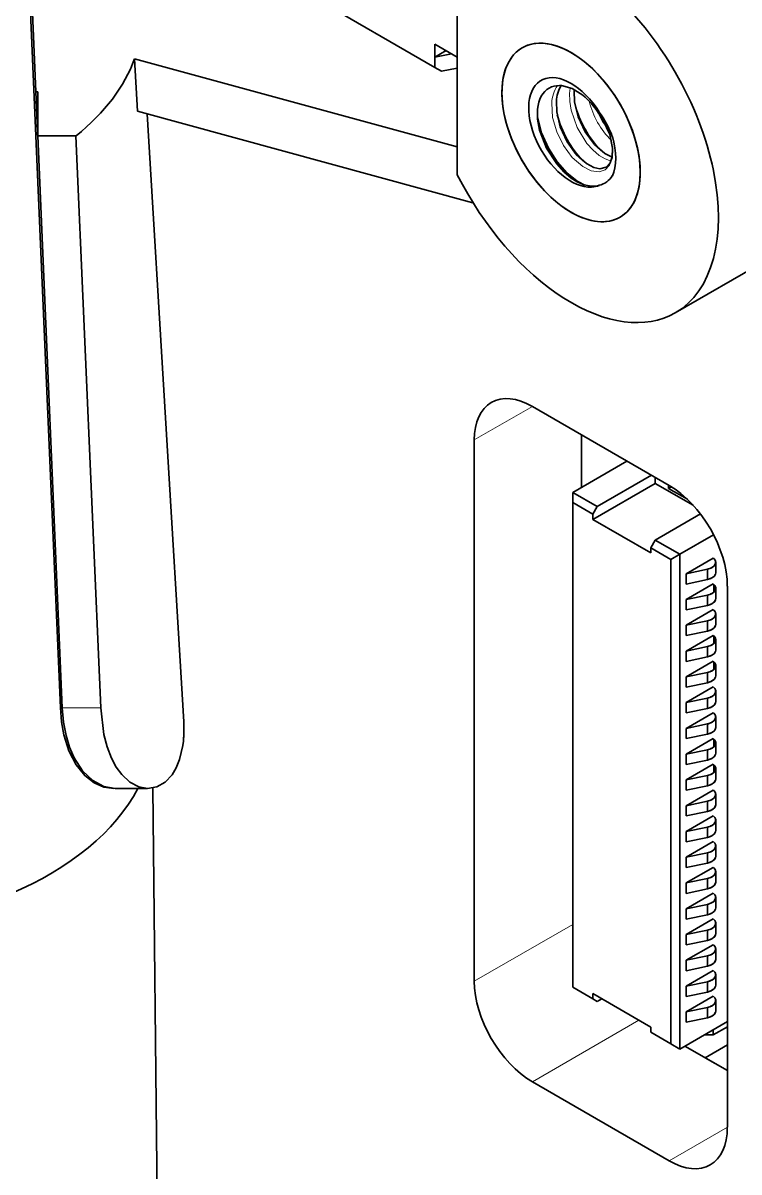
# Model space of a CAD drawing. Extents: x 377 to 822, y 181 to 641.
# Drawn here: x 686.93 to 698.27, y 597.25 to 615.45 of the extents above; entities that cross this region are included whole.
import ezdxf

# ---------------------------------------------------------------- set-up
doc = ezdxf.new("R2010")
doc.units = 0

msp = doc.modelspace()

# ---------------------------------------------------------------- linework, layer by layer
at = {"color": 7, "lineweight": 35, "ltscale": 0.13424}
msp.add_line((687.168, 613.606), (686.933, 618.97), dxfattribs=at)
at = {"color": 7, "lineweight": 35, "ltscale": 0.351497}
msp.add_line((686.922, 618.648), (687.524, 604.601), dxfattribs=at)
at = {"color": 7, "lineweight": 35, "ltscale": 0.083582}
msp.add_line((693.811, 616.389), (693.811, 613.046), dxfattribs=at)
at = {"color": 7, "lineweight": 35, "ltscale": 0.056135}
msp.add_line((691.511, 615.868), (693.456, 614.745), dxfattribs=at)
at = {"color": 7, "lineweight": 35, "ltscale": 0.01024}
msp.add_line((693.456, 615.113), (693.811, 614.908), dxfattribs=at)
at = {"color": 7, "lineweight": 35, "ltscale": 0.005103}
for p in [(693.456, 615.113), (693.633, 615.011)]:
    msp.add_line(p, (693.456, 614.909), dxfattribs=at)
at = {"color": 7, "lineweight": 35, "ltscale": 0.132512}
msp.add_line((693.811, 613.486), (688.697, 614.881), dxfattribs=at)
at = {"color": 7, "lineweight": 35, "ltscale": 0.020756}
msp.add_line((688.697, 614.881), (688.743, 614.052), dxfattribs=at)
at = {"color": 7, "lineweight": 35, "ltscale": 0.00675}
msp.add_line((693.721, 614.96), (693.456, 614.909), dxfattribs=at)
at = {"color": 7, "lineweight": 35, "ltscale": 0.004082}
for p, q in [((693.456, 614.909), (693.456, 614.745)), ((697.772, 606.632), (697.772, 606.795)), ((697.772, 606.632), (697.772, 606.795)), ((697.904, 606.741), (697.904, 606.904)), ((697.772, 606.224), (697.772, 606.387)), ((697.772, 606.224), (697.772, 606.387)), ((697.437, 605.909), (697.437, 605.746)), ((697.437, 605.909), (697.437, 605.746)), ((697.904, 605.516), (697.904, 605.679)), ((697.437, 605.501), (697.437, 605.337)), ((697.437, 605.501), (697.437, 605.337)), ((697.772, 605.407), (697.772, 605.571)), ((697.772, 605.407), (697.772, 605.571)), ((697.772, 604.999), (697.772, 605.162)), ((697.772, 604.999), (697.772, 605.162)), ((697.904, 605.108), (697.904, 605.271)), ((697.437, 604.276), (697.437, 604.113)), ((697.437, 604.276), (697.437, 604.113)), ((697.904, 603.883), (697.904, 604.046)), ((697.437, 603.868), (697.437, 603.704)), ((697.437, 603.868), (697.437, 603.704)), ((697.772, 603.366), (697.772, 603.529)), ((697.772, 603.366), (697.772, 603.529)), ((697.904, 603.475), (697.904, 603.638)), ((697.772, 602.958), (697.772, 603.121)), ((697.772, 602.958), (697.772, 603.121)), ((697.437, 602.643), (697.437, 602.48)), ((697.437, 602.643), (697.437, 602.48)), ((697.904, 602.25), (697.904, 602.413)), ((697.437, 602.235), (697.437, 602.071)), ((697.437, 602.235), (697.437, 602.071)), ((697.772, 602.141), (697.772, 602.305)), ((697.772, 602.141), (697.772, 602.305)), ((697.772, 601.733), (697.772, 601.896)), ((697.772, 601.733), (697.772, 601.896)), ((697.904, 601.842), (697.904, 602.005)), ((697.437, 601.418), (697.437, 601.255)), ((697.437, 601.418), (697.437, 601.255)), ((697.437, 601.01), (697.437, 600.847)), ((697.437, 601.01), (697.437, 600.847)), ((697.904, 600.617), (697.904, 600.78)), ((697.772, 600.1), (697.772, 600.263)), ((697.772, 600.1), (697.772, 600.263)), ((697.904, 600.209), (697.904, 600.372))]:
    msp.add_line(p, q, dxfattribs=at)
at = {"color": 7, "lineweight": 35, "ltscale": 0.003063}
msp.add_line((693.456, 614.745), (693.562, 614.684), dxfattribs=at)
at = {"color": 7, "lineweight": 35, "ltscale": 0.006331}
msp.add_line((693.562, 614.684), (693.811, 614.732), dxfattribs=at)
at = {"color": 7, "lineweight": 35, "ltscale": 0.000761414}
msp.add_line((687.135, 614.36), (687.165, 614.36), dxfattribs=at)
at = {"color": 7, "lineweight": 35, "ltscale": 0.017432}
msp.add_line((687.166, 614.36), (687.166, 613.663), dxfattribs=at)
at = {"color": 7, "lineweight": 35, "ltscale": 0.000548179}
msp.add_line((695.664, 614.394), (695.663, 614.372), dxfattribs=at)
at = {"color": 7, "lineweight": 35, "ltscale": 0.137759}
msp.add_line((694.059, 612.602), (688.743, 614.052), dxfattribs=at)
at = {"color": 7, "lineweight": 35, "ltscale": 0.241236}
msp.add_line((688.897, 614.01), (689.477, 604.378), dxfattribs=at)
at = {"color": 7, "lineweight": 35, "ltscale": 0.00050382}
msp.add_line((696.059, 614.039), (696.049, 614.021), dxfattribs=at)
at = {"color": 7, "lineweight": 35, "ltscale": 0.015146}
msp.add_line((687.166, 613.663), (687.771, 613.663), dxfattribs=at)
at = {"color": 7, "lineweight": 35, "ltscale": 0.226738}
msp.add_line((687.166, 613.663), (687.554, 604.602), dxfattribs=at)
at = {"color": 7, "lineweight": 35, "ltscale": 0.226765}
msp.add_line((688.164, 604.601), (687.771, 613.663), dxfattribs=at)
at = {"color": 7, "lineweight": 35, "ltscale": 0.044908}
msp.add_line((698.819, 611.755), (697.264, 610.857), dxfattribs=at)
at = {"color": 7, "lineweight": 13, "ltscale": 0.026536}
for p, q in [((695, 609.375), (694.08, 608.844)), ((698.089, 597.957), (697.169, 597.426))]:
    msp.add_line(p, q, dxfattribs=at)
at = {"color": 7, "lineweight": 35, "ltscale": 0.062636}
msp.add_line((697.169, 608.122), (695, 609.375), dxfattribs=at)
at = {"color": 7, "lineweight": 35, "ltscale": 0.214331}
msp.add_line((694.08, 600.271), (694.08, 608.844), dxfattribs=at)
at = {"color": 7, "lineweight": 35, "ltscale": 0.02079}
msp.add_line((695.777, 608.094), (695.777, 608.926), dxfattribs=at)
at = {"color": 7, "lineweight": 35, "ltscale": 0.024783}
for p, q in [((695.639, 608.014), (696.498, 608.51)), ((695.639, 608.014), (696.498, 608.51)), ((696.028, 607.79), (696.886, 608.286)), ((696.028, 607.79), (696.886, 608.286))]:
    msp.add_line(p, q, dxfattribs=at)
at = {"color": 7, "lineweight": 35, "ltscale": 0.00233}
msp.add_line((696.947, 608.25), (696.947, 608.157), dxfattribs=at)
msp.add_line((696.947, 608.25), (696.947, 608.157), dxfattribs=at)
at = {"color": 7, "lineweight": 35, "ltscale": 0.028579}
msp.add_line((695.957, 607.586), (696.947, 608.157), dxfattribs=at)
msp.add_line((695.957, 607.586), (696.947, 608.157), dxfattribs=at)
at = {"color": 7, "lineweight": 35, "ltscale": 0.017283}
msp.add_line((696.947, 608.157), (697.546, 607.812), dxfattribs=at)
msp.add_line((696.947, 608.157), (697.546, 607.812), dxfattribs=at)
at = {"color": 7, "lineweight": 35, "ltscale": 0.001309}
msp.add_line((697.159, 608.076), (697.159, 608.128), dxfattribs=at)
msp.add_line((697.159, 608.076), (697.159, 608.128), dxfattribs=at)
at = {"color": 7, "lineweight": 35, "ltscale": 0.001291}
msp.add_line((697.204, 608.101), (697.159, 608.076), dxfattribs=at)
msp.add_line((697.204, 608.101), (697.159, 608.076), dxfattribs=at)
at = {"color": 7, "lineweight": 35, "ltscale": 0.008522}
msp.add_line((697.455, 607.905), (697.159, 608.076), dxfattribs=at)
msp.add_line((697.455, 607.905), (697.159, 608.076), dxfattribs=at)
at = {"color": 7, "lineweight": 35, "ltscale": 0.011227}
for p, q in [((696.028, 607.79), (695.639, 608.014)), ((696.028, 607.79), (695.639, 608.014)), ((697.336, 607.035), (696.947, 607.259)), ((697.336, 607.035), (696.947, 607.259))]:
    msp.add_line(p, q, dxfattribs=at)
at = {"color": 7, "lineweight": 35, "ltscale": 0.004083}
for p, q in [((695.639, 608.014), (695.639, 607.851)), ((695.639, 608.014), (695.639, 607.851)), ((697.195, 606.953), (697.336, 607.035)), ((697.195, 606.953), (697.336, 607.035)), ((697.437, 606.726), (697.437, 606.562)), ((697.437, 606.726), (697.437, 606.562)), ((697.904, 606.332), (697.904, 606.496)), ((697.437, 606.317), (697.437, 606.154)), ((697.437, 606.317), (697.437, 606.154)), ((697.904, 605.924), (697.904, 606.087)), ((697.772, 605.816), (697.772, 605.979)), ((697.772, 605.816), (697.772, 605.979)), ((697.437, 605.093), (697.437, 604.929)), ((697.437, 605.093), (697.437, 604.929)), ((697.904, 604.699), (697.904, 604.863)), ((697.437, 604.684), (697.437, 604.521)), ((697.437, 604.684), (697.437, 604.521)), ((697.772, 604.591), (697.772, 604.754)), ((697.772, 604.591), (697.772, 604.754)), ((697.904, 604.291), (697.904, 604.454)), ((697.772, 604.183), (697.772, 604.346)), ((697.772, 604.183), (697.772, 604.346)), ((697.772, 603.774), (697.772, 603.938)), ((697.772, 603.774), (697.772, 603.938)), ((697.437, 603.46), (697.437, 603.296)), ((697.437, 603.46), (697.437, 603.296)), ((697.904, 603.066), (697.904, 603.23)), ((697.437, 603.051), (697.437, 602.888)), ((697.437, 603.051), (697.437, 602.888)), ((697.904, 602.658), (697.904, 602.821)), ((697.772, 602.55), (697.772, 602.713)), ((697.772, 602.55), (697.772, 602.713)), ((697.437, 601.827), (697.437, 601.663)), ((697.437, 601.827), (697.437, 601.663)), ((697.904, 601.433), (697.904, 601.597)), ((697.772, 601.325), (697.772, 601.488)), ((697.772, 601.325), (697.772, 601.488)), ((697.904, 601.025), (697.904, 601.188)), ((697.772, 600.917), (697.772, 601.08)), ((697.772, 600.917), (697.772, 601.08)), ((697.437, 600.602), (697.437, 600.438)), ((697.437, 600.602), (697.437, 600.438)), ((697.772, 600.508), (697.772, 600.672)), ((697.772, 600.508), (697.772, 600.672)), ((697.437, 600.194), (697.437, 600.03)), ((697.437, 600.194), (697.437, 600.03)), ((697.904, 599.8), (697.904, 599.964)), ((697.437, 599.785), (697.437, 599.622)), ((697.437, 599.785), (697.437, 599.622)), ((697.772, 599.692), (697.772, 599.855)), ((697.772, 599.692), (697.772, 599.855)), ((697.336, 599.196), (697.195, 599.278)), ((697.336, 599.196), (697.195, 599.278))]:
    msp.add_line(p, q, dxfattribs=at)
at = {"color": 7, "lineweight": 35, "ltscale": 0.009185}
for p, q in [((695.957, 607.667), (695.639, 607.851)), ((695.957, 607.667), (695.639, 607.851)), ((695.639, 600.176), (695.957, 599.992)), ((695.639, 600.176), (695.957, 599.992))]:
    msp.add_line(p, q, dxfattribs=at)
at = {"color": 7, "lineweight": 35, "ltscale": 0.191876}
for p, q in [((695.639, 600.176), (695.639, 607.851)), ((695.639, 600.176), (695.639, 607.851)), ((697.195, 599.278), (697.195, 606.953)), ((697.195, 599.278), (697.195, 606.953))]:
    msp.add_line(p, q, dxfattribs=at)
at = {"color": 7, "lineweight": 35, "ltscale": 0.003536}
for p, q in [((695.957, 607.667), (696.028, 607.79)), ((695.957, 607.667), (696.028, 607.79)), ((696.947, 607.259), (696.876, 607.137)), ((696.947, 607.259), (696.876, 607.137))]:
    msp.add_line(p, q, dxfattribs=at)
at = {"color": 7, "lineweight": 35, "ltscale": 0.002042}
for p, q in [((695.957, 607.586), (695.957, 607.667)), ((695.957, 607.586), (695.957, 607.667)), ((696.876, 607.137), (696.876, 607.055)), ((696.876, 607.137), (696.876, 607.055)), ((695.957, 599.992), (695.957, 600.074)), ((695.957, 599.992), (695.957, 600.074)), ((696.028, 599.951), (695.957, 599.992)), ((696.028, 599.951), (695.957, 599.992))]:
    msp.add_line(p, q, dxfattribs=at)
at = {"color": 7, "lineweight": 35, "ltscale": 0.026536}
msp.add_line((696.876, 607.055), (695.957, 607.586), dxfattribs=at)
msp.add_line((696.876, 607.055), (695.957, 607.586), dxfattribs=at)
at = {"color": 7, "lineweight": 35, "ltscale": 0.020644}
msp.add_line((697.662, 607.672), (696.947, 607.259), dxfattribs=at)
msp.add_line((697.662, 607.672), (696.947, 607.259), dxfattribs=at)
at = {"color": 7, "lineweight": 35, "ltscale": 0.015417}
msp.add_line((697.336, 607.035), (697.87, 607.343), dxfattribs=at)
msp.add_line((697.336, 607.035), (697.87, 607.343), dxfattribs=at)
at = {"color": 7, "lineweight": 35, "ltscale": 0.009186}
for p, q in [((697.195, 606.953), (696.876, 607.137)), ((697.195, 606.953), (696.876, 607.137)), ((696.876, 599.462), (697.195, 599.278)), ((696.876, 599.462), (697.195, 599.278))]:
    msp.add_line(p, q, dxfattribs=at)
at = {"color": 7, "lineweight": 35, "ltscale": 0.000306227}
msp.add_line((697.326, 607.028), (697.336, 607.022), dxfattribs=at)
msp.add_line((697.326, 607.028), (697.336, 607.022), dxfattribs=at)
at = {"color": 7, "lineweight": 35, "ltscale": 0.195959}
msp.add_line((697.336, 607.035), (697.336, 599.196), dxfattribs=at)
msp.add_line((697.336, 607.035), (697.336, 599.196), dxfattribs=at)
at = {"color": 7, "lineweight": 35, "ltscale": 0.012393}
for p, q in [((697.866, 606.973), (697.437, 606.726)), ((697.866, 606.973), (697.437, 606.726)), ((697.866, 606.565), (697.437, 606.317)), ((697.866, 606.565), (697.437, 606.317)), ((697.866, 606.157), (697.437, 605.909)), ((697.866, 606.157), (697.437, 605.909)), ((697.866, 605.34), (697.437, 605.093)), ((697.866, 605.34), (697.437, 605.093)), ((697.866, 604.932), (697.437, 604.684)), ((697.866, 604.932), (697.437, 604.684)), ((697.866, 604.524), (697.437, 604.276)), ((697.866, 604.524), (697.437, 604.276)), ((697.866, 604.116), (697.437, 603.868)), ((697.866, 604.116), (697.437, 603.868)), ((697.866, 603.707), (697.437, 603.46)), ((697.866, 603.707), (697.437, 603.46)), ((697.866, 603.299), (697.437, 603.051)), ((697.866, 603.299), (697.437, 603.051)), ((697.866, 602.891), (697.437, 602.643)), ((697.866, 602.891), (697.437, 602.643)), ((697.866, 602.074), (697.437, 601.827)), ((697.866, 602.074), (697.437, 601.827)), ((697.866, 601.666), (697.437, 601.418)), ((697.866, 601.666), (697.437, 601.418)), ((697.866, 601.258), (697.437, 601.01)), ((697.866, 601.258), (697.437, 601.01)), ((697.866, 600.85), (697.437, 600.602)), ((697.866, 600.85), (697.437, 600.602)), ((697.866, 600.441), (697.437, 600.194)), ((697.866, 600.441), (697.437, 600.194)), ((697.866, 600.033), (697.437, 599.785)), ((697.866, 600.033), (697.437, 599.785))]:
    msp.add_line(p, q, dxfattribs=at)
at = {"color": 7, "lineweight": 35, "ltscale": 0.000296421}
for p, q in [((697.866, 606.973), (697.874, 606.964)), ((697.866, 606.973), (697.874, 606.964)), ((697.866, 606.565), (697.874, 606.556)), ((697.866, 606.565), (697.874, 606.556)), ((697.866, 606.157), (697.874, 606.148)), ((697.866, 605.749), (697.874, 605.74)), ((697.866, 605.749), (697.874, 605.74)), ((697.866, 605.34), (697.874, 605.331)), ((697.866, 605.34), (697.874, 605.331)), ((697.866, 604.932), (697.874, 604.923)), ((697.866, 604.932), (697.874, 604.923)), ((697.866, 604.524), (697.874, 604.515)), ((697.866, 603.707), (697.874, 603.698)), ((697.866, 603.707), (697.874, 603.698)), ((697.866, 603.299), (697.874, 603.29)), ((697.866, 603.299), (697.874, 603.29)), ((697.866, 602.483), (697.874, 602.474)), ((697.866, 602.483), (697.874, 602.474)), ((697.866, 602.074), (697.874, 602.065)), ((697.866, 602.074), (697.874, 602.065)), ((697.866, 601.666), (697.874, 601.657)), ((697.866, 601.258), (697.874, 601.249)), ((697.866, 600.85), (697.874, 600.841)), ((697.866, 600.85), (697.874, 600.841)), ((697.866, 600.441), (697.874, 600.432)), ((697.866, 600.441), (697.874, 600.432)), ((697.866, 600.033), (697.874, 600.024)), ((697.866, 600.033), (697.874, 600.024))]:
    msp.add_line(p, q, dxfattribs=at)
at = {"color": 7, "lineweight": 35, "ltscale": 0.008547}
for p, q in [((697.772, 606.795), (697.437, 606.726)), ((697.772, 606.795), (697.437, 606.726)), ((697.772, 606.632), (697.437, 606.562)), ((697.772, 606.632), (697.437, 606.562)), ((697.772, 606.387), (697.437, 606.317)), ((697.772, 606.387), (697.437, 606.317)), ((697.772, 606.224), (697.437, 606.154)), ((697.772, 606.224), (697.437, 606.154)), ((697.772, 605.979), (697.437, 605.909)), ((697.772, 605.979), (697.437, 605.909)), ((697.772, 605.816), (697.437, 605.746)), ((697.772, 605.816), (697.437, 605.746)), ((697.772, 605.571), (697.437, 605.501)), ((697.772, 605.571), (697.437, 605.501)), ((697.772, 605.407), (697.437, 605.337)), ((697.772, 605.407), (697.437, 605.337)), ((697.772, 605.162), (697.437, 605.093)), ((697.772, 605.162), (697.437, 605.093)), ((697.772, 604.999), (697.437, 604.929)), ((697.772, 604.999), (697.437, 604.929)), ((697.772, 604.754), (697.437, 604.684)), ((697.772, 604.754), (697.437, 604.684)), ((697.772, 604.591), (697.437, 604.521)), ((697.772, 604.591), (697.437, 604.521)), ((697.772, 604.346), (697.437, 604.276)), ((697.772, 604.346), (697.437, 604.276)), ((697.772, 604.183), (697.437, 604.113)), ((697.772, 604.183), (697.437, 604.113)), ((697.772, 603.938), (697.437, 603.868)), ((697.772, 603.938), (697.437, 603.868)), ((697.772, 603.774), (697.437, 603.704)), ((697.772, 603.774), (697.437, 603.704)), ((697.772, 603.529), (697.437, 603.46)), ((697.772, 603.529), (697.437, 603.46)), ((697.772, 603.366), (697.437, 603.296)), ((697.772, 603.366), (697.437, 603.296)), ((697.772, 603.121), (697.437, 603.051)), ((697.772, 603.121), (697.437, 603.051)), ((697.772, 602.958), (697.437, 602.888)), ((697.772, 602.958), (697.437, 602.888)), ((697.772, 602.713), (697.437, 602.643)), ((697.772, 602.713), (697.437, 602.643)), ((697.772, 602.55), (697.437, 602.48)), ((697.772, 602.55), (697.437, 602.48)), ((697.772, 602.305), (697.437, 602.235)), ((697.772, 602.305), (697.437, 602.235)), ((697.772, 602.141), (697.437, 602.071)), ((697.772, 602.141), (697.437, 602.071)), ((697.772, 601.896), (697.437, 601.827)), ((697.772, 601.896), (697.437, 601.827)), ((697.772, 601.733), (697.437, 601.663)), ((697.772, 601.733), (697.437, 601.663)), ((697.772, 601.488), (697.437, 601.418)), ((697.772, 601.488), (697.437, 601.418)), ((697.772, 601.325), (697.437, 601.255)), ((697.772, 601.325), (697.437, 601.255)), ((697.772, 601.08), (697.437, 601.01)), ((697.772, 601.08), (697.437, 601.01)), ((697.772, 600.917), (697.437, 600.847)), ((697.772, 600.917), (697.437, 600.847)), ((697.772, 600.672), (697.437, 600.602)), ((697.772, 600.672), (697.437, 600.602)), ((697.772, 600.508), (697.437, 600.438)), ((697.772, 600.508), (697.437, 600.438)), ((697.772, 600.263), (697.437, 600.194)), ((697.772, 600.263), (697.437, 600.194)), ((697.772, 600.1), (697.437, 600.03)), ((697.772, 600.1), (697.437, 600.03)), ((697.772, 599.855), (697.437, 599.785)), ((697.772, 599.855), (697.437, 599.785)), ((697.772, 599.692), (697.437, 599.622)), ((697.772, 599.692), (697.437, 599.622))]:
    msp.add_line(p, q, dxfattribs=at)
at = {"color": 7, "lineweight": 35, "ltscale": 0.003021}
for p, q in [((697.874, 606.435), (697.874, 606.556)), ((697.874, 605.619), (697.874, 605.74)), ((697.874, 605.211), (697.874, 605.331)), ((697.874, 603.986), (697.874, 604.107)), ((697.874, 603.578), (697.874, 603.698))]:
    msp.add_line(p, q, dxfattribs=at)
at = {"color": 7, "lineweight": 35, "ltscale": 0.21433}
msp.add_line((698.089, 597.957), (698.089, 606.53), dxfattribs=at)
at = {"color": 7, "lineweight": 35, "ltscale": 0.000295268}
for p, q in [((697.866, 606.157), (697.874, 606.148)), ((697.866, 604.524), (697.874, 604.515)), ((697.866, 604.116), (697.874, 604.107)), ((697.866, 604.116), (697.874, 604.107)), ((697.866, 602.891), (697.874, 602.882)), ((697.866, 602.891), (697.874, 602.882)), ((697.866, 601.666), (697.874, 601.657)), ((697.866, 601.258), (697.874, 601.249))]:
    msp.add_line(p, q, dxfattribs=at)
at = {"color": 7, "lineweight": 35, "ltscale": 0.012394}
for p, q in [((697.866, 605.749), (697.437, 605.501)), ((697.866, 605.749), (697.437, 605.501)), ((697.866, 602.483), (697.437, 602.235)), ((697.866, 602.483), (697.437, 602.235))]:
    msp.add_line(p, q, dxfattribs=at)
at = {"color": 7, "lineweight": 13, "ltscale": 0.017526}
msp.add_line((687.524, 605.302), (687.524, 604.601), dxfattribs=at)
at = {"color": 7, "lineweight": 13, "ltscale": 0.01525}
msp.add_line((687.554, 604.601), (688.164, 604.601), dxfattribs=at)
at = {"color": 7, "lineweight": 35, "ltscale": 0.000289933}
msp.add_line((689.481, 604.276), (689.481, 604.265), dxfattribs=at)
at = {"color": 7, "lineweight": 35, "ltscale": 0.000518808}
msp.add_line((689.481, 604.244), (689.481, 604.265), dxfattribs=at)
at = {"color": 7, "lineweight": 35, "ltscale": 0.012927}
msp.add_line((688.389, 603.326), (688.906, 603.326), dxfattribs=at)
at = {"color": 7, "lineweight": 35}
msp.add_line((688.99, 603.334), (689.261, 576.666), dxfattribs=at)
at = {"color": 7, "lineweight": 13, "ltscale": 0.044996}
msp.add_line((695.639, 601.171), (694.08, 600.271), dxfattribs=at)
at = {"color": 7, "lineweight": 35, "ltscale": 0.026537}
msp.add_line((695.957, 600.074), (696.876, 599.543), dxfattribs=at)
msp.add_line((695.957, 600.074), (696.876, 599.543), dxfattribs=at)
at = {"color": 7, "lineweight": 35, "ltscale": 0.002041}
msp.add_line((696.099, 599.992), (696.028, 599.951), dxfattribs=at)
msp.add_line((696.099, 599.992), (696.028, 599.951), dxfattribs=at)
at = {"color": 7, "lineweight": 13, "ltscale": 0.0487}
msp.add_line((696.687, 599.653), (695, 598.679), dxfattribs=at)
at = {"color": 7, "lineweight": 35, "ltscale": 0.00204}
for p, q in [((696.876, 599.543), (696.876, 599.462)), ((696.876, 599.543), (696.876, 599.462)), ((697.866, 599.502), (697.866, 599.421)), ((697.866, 599.502), (697.866, 599.421))]:
    msp.add_line(p, q, dxfattribs=at)
at = {"color": 7, "lineweight": 35, "ltscale": 0.021721}
msp.add_line((697.336, 599.196), (698.089, 599.631), dxfattribs=at)
msp.add_line((697.336, 599.196), (698.089, 599.631), dxfattribs=at)
at = {"color": 7, "lineweight": 35, "ltscale": 0.006412}
msp.add_line((698.089, 599.549), (697.866, 599.421), dxfattribs=at)
msp.add_line((698.089, 599.549), (697.866, 599.421), dxfattribs=at)
at = {"color": 7, "lineweight": 35, "ltscale": 0.003537}
msp.add_line((697.866, 599.421), (697.725, 599.421), dxfattribs=at)
msp.add_line((697.866, 599.421), (697.725, 599.421), dxfattribs=at)
at = {"color": 7, "lineweight": 35, "ltscale": 0.019392}
msp.add_line((697.417, 599.243), (698.089, 598.855), dxfattribs=at)
at = {"color": 7, "lineweight": 35, "ltscale": 0.010207}
msp.add_line((697.735, 599.059), (698.089, 599.263), dxfattribs=at)
at = {"color": 7, "lineweight": 35, "ltscale": 0.010206}
msp.add_line((697.735, 599.059), (698.089, 598.855), dxfattribs=at)
at = {"color": 7, "lineweight": 35, "ltscale": 0.062635}
msp.add_line((697.169, 597.426), (695, 598.679), dxfattribs=at)
at = {"color": 7, "lineweight": 35}
for points in [[(695.8, 614.303), (695.631, 614.41), (695.463, 614.457), (695.428, 614.459)], [(696.265, 613.322), (696.146, 613.382), (695.983, 613.525), (695.837, 613.725), (695.727, 613.96), (695.668, 614.202), (695.663, 614.372)], [(695.937, 612.863), (695.815, 612.887), (695.711, 612.932), (695.615, 612.992), (695.505, 613.084), (695.385, 613.215), (695.225, 613.464), (695.115, 613.749), (695.084, 613.927), (695.083, 614.081)], [(696.168, 613.164), (696.07, 613.141), (695.974, 613.162), (695.856, 613.224), (695.695, 613.368), (695.551, 613.568), (695.443, 613.801), (695.385, 614.041), (695.38, 614.209)], [(695.081, 613.964), (695.146, 613.711), (695.254, 613.465), (695.394, 613.247), (695.546, 613.076), (695.702, 612.95)], [(696.272, 613.464), (696.225, 613.683), (696.117, 613.916), (696.047, 614.024)], [(696.272, 613.464), (696.266, 613.329), (696.233, 613.232), (696.168, 613.164)], [(697.772, 606.632), (697.833, 606.653), (697.878, 606.684), (697.901, 606.721), (697.904, 606.741)], [(697.772, 606.224), (697.833, 606.244), (697.878, 606.276), (697.901, 606.313), (697.904, 606.333)], [(697.772, 605.816), (697.833, 605.836), (697.878, 605.867), (697.901, 605.905), (697.904, 605.924)], [(697.772, 605.407), (697.833, 605.428), (697.878, 605.459), (697.901, 605.496), (697.904, 605.516)], [(697.772, 604.999), (697.833, 605.02), (697.878, 605.051), (697.901, 605.088), (697.904, 605.108)], [(687.524, 604.601), (687.543, 604.38), (687.58, 604.172), (687.66, 603.919), (687.772, 603.701), (687.91, 603.527), (688.057, 603.412), (688.213, 603.344), (688.37, 603.326)], [(688.389, 603.326), (688.211, 603.356), (688.036, 603.448), (687.876, 603.601), (687.742, 603.808), (687.669, 603.976), (687.613, 604.162), (687.574, 604.374), (687.554, 604.601)], [(688.164, 604.601), (688.214, 604.181), (688.265, 603.984), (688.332, 603.806), (688.408, 603.664), (688.495, 603.544), (688.624, 603.423), (688.764, 603.35), (688.906, 603.326)], [(697.772, 604.591), (697.833, 604.611), (697.878, 604.643), (697.901, 604.68), (697.904, 604.7)], [(697.772, 604.183), (697.833, 604.203), (697.878, 604.234), (697.901, 604.272), (697.904, 604.291)], [(688.906, 603.326), (689.05, 603.352), (689.181, 603.426), (689.292, 603.542), (689.36, 603.653), (689.413, 603.782), (689.465, 604.007)], [(697.772, 603.774), (697.833, 603.795), (697.878, 603.826), (697.901, 603.863), (697.904, 603.883)], [(697.772, 603.366), (697.833, 603.387), (697.878, 603.418), (697.901, 603.455), (697.904, 603.475)], [(697.772, 602.958), (697.833, 602.978), (697.878, 603.01), (697.901, 603.047), (697.904, 603.067)], [(697.772, 602.55), (697.833, 602.57), (697.878, 602.601), (697.901, 602.639), (697.904, 602.658)], [(697.772, 602.141), (697.833, 602.162), (697.878, 602.193), (697.901, 602.23), (697.904, 602.25)], [(697.772, 601.733), (697.833, 601.754), (697.878, 601.785), (697.901, 601.822), (697.904, 601.842)], [(697.772, 601.325), (697.833, 601.345), (697.878, 601.377), (697.901, 601.414), (697.904, 601.434)], [(697.772, 600.917), (697.833, 600.937), (697.878, 600.968), (697.901, 601.006), (697.904, 601.025)], [(697.772, 600.508), (697.833, 600.529), (697.878, 600.56), (697.901, 600.597), (697.904, 600.617)], [(697.772, 600.1), (697.833, 600.121), (697.878, 600.152), (697.901, 600.189), (697.904, 600.209)], [(697.772, 599.692), (697.833, 599.712), (697.878, 599.744), (697.901, 599.781), (697.904, 599.801)]]:
    msp.add_lwpolyline(points, dxfattribs=at)
at = {"color": 7, "lineweight": 13}
for points in [[(695.59, 614.341), (695.592, 614.205), (695.614, 614.065), (695.709, 613.791), (695.863, 613.542), (695.956, 613.438), (696.058, 613.351), (696.152, 613.295), (696.247, 613.261)], [(695.307, 614.178), (695.321, 613.952), (695.385, 613.723), (695.491, 613.507), (695.632, 613.318), (695.797, 613.173), (695.931, 613.107), (696.059, 613.091), (696.153, 613.122), (696.223, 613.194), (696.267, 613.311), (696.274, 613.457)], [(696.274, 613.457), (696.254, 613.583), (696.215, 613.713), (696.088, 613.964), (696.049, 614.021)]]:
    msp.add_lwpolyline(points, dxfattribs=at)
at = {"color": 7, "lineweight": 35}
for centre, radius, start, end in [((695.425, 614.13), 0.328, 89.5271, 118.7839), ((695.891, 614.191), 0.511, 148.5191, 177.9859), ((694.998, 613.35), 1.246, 32.5626, 49.9278), ((697.297, 614.587), 1.677, 194.777, 223.9595), ((697.014, 614.424), 1.677, 194.777, 223.9595), ((697.268, 614.567), 1.334, 204.5379, 215.4473), ((694.713, 613.068), 1.659, 20.5394, 35.8002), ((695.983, 613.203), 0.334, 283.1236, 328.0251), ((696.136, 613.605), 0.786, 236.4574, 246.377), ((695.959, 613.2), 0.338, 266.232, 287.2401), ((687.726, 604.238), 1.754, 352.4262, 0.1985)]:
    msp.add_arc(centre, radius, start, end, dxfattribs=at)
at = {"color": 7, "lineweight": 13}
for centre, radius, start, end in [((695.852, 614.16), 0.544, 146.8491, 178.1308), ((696.298, 614.295), 0.71, 169.5432, 176.2399), ((697.17, 614.515), 1.305, 193.5297, 225.2826)]:
    msp.add_arc(centre, radius, start, end, dxfattribs=at)
at = {"color": 7, "lineweight": 35}
for centre, major_axis, ratio, start_param, end_param in [((695.614, 613.715), (-1.65, 2.858), 0.57735, 3.141592, 6.283186), ((695.614, 613.715), (-0.775, 1.342), 0.57735, 3.141593, 6.283185), ((695.614, 613.715), (-0.775, 1.342), 0.57735, 3.926991, 6.283185), ((695.614, 613.715), (-0.775, 1.342), 0.57735, 6.283185, 8.63938), ((695.614, 613.715), (-0.775, 1.342), 0.57735, 0, 3.141593), ((683.378, 615.502), (5.427, -0.001), 0.57721, 5.656126, 6.084101), ((695.614, 613.715), (-0.475, 0.823), 0.57735, 4.773122, 9.13938), ((695.686, 613.665), (0.419, -0.753), 0.581646, 3.141419, 3.845376), ((695.614, 613.715), (-0.5, 0.866), 0.57735, 3.534289, 4.319693), ((695.614, 613.715), (-1.65, 2.858), 0.57735, 1.473067, 3.141592), ((695.614, 613.715), (-0.775, 1.342), 0.57735, 3.141593, 3.926991), ((695.614, 613.715), (-0.475, 0.823), 0.57735, 2.856194, 3.080859), ((695.614, 613.715), (-0.775, 1.342), 0.57735, 2.356194, 3.141593), ((695, 608.313), (-0.65, 1.126), 0.57735, 5.497787, 6.283185), ((695, 608.313), (-0.65, 1.126), 0.57735, 0, 0.785398), ((697.169, 607.061), (-0.65, 1.126), 0.57735, 3.926991, 5.497787), ((697.704, 606.904), (0.2, 0), 0.57735, 5.059327, 6.834271), ((697.704, 606.904), (0.2, 0), 0.57735, 5.497787, 6.834271), ((697.704, 606.904), (0.2, 0), 0.57735, 5.059327, 5.497787), ((697.704, 606.741), (0.2, 0), 0.57735, 5.059327, 5.497787), ((697.704, 606.741), (0.2, 0), 0.57735, 5.497787, 6.283184), ((697.704, 606.496), (0.2, 0), 0.57735, 5.059327, 6.834246), ((697.704, 606.496), (0.2, 0), 0.57735, 5.059327, 5.497787), ((697.704, 606.496), (0.2, 0), 0.57735, 5.497787, 6.834246), ((697.704, 606.332), (0.2, 0), 0.57735, 5.059327, 5.497787), ((697.704, 606.332), (0.2, 0), 0.57735, 5.497787, 6.283184), ((697.704, 606.087), (0.2, 0), 0.57735, 5.059327, 6.834246), ((697.704, 606.087), (0.2, 0), 0.57735, 5.497787, 6.834246), ((697.704, 606.087), (0.2, 0), 0.57735, 5.059327, 5.497787), ((697.704, 605.924), (0.2, 0), 0.57735, 5.497787, 6.283184), ((697.704, 605.924), (0.2, 0), 0.57735, 5.059327, 5.497787), ((697.704, 605.679), (0.2, 0), 0.57735, 5.059327, 6.834246), ((697.704, 605.679), (0.2, 0), 0.57735, 5.497787, 6.834246), ((697.704, 605.679), (0.2, 0), 0.57735, 5.059327, 5.497787), ((697.704, 605.516), (0.2, 0), 0.57735, 5.497787, 6.283184), ((697.704, 605.516), (0.2, 0), 0.57735, 5.059327, 5.497787), ((697.704, 605.271), (0.2, 0), 0.57735, 5.059327, 6.834246), ((697.704, 605.271), (0.2, 0), 0.57735, 5.497787, 6.834246), ((697.704, 605.271), (0.2, 0), 0.57735, 5.059327, 5.497787), ((697.704, 605.108), (0.2, 0), 0.57735, 5.059327, 5.497787), ((697.704, 605.108), (0.2, 0), 0.57735, 5.497787, 6.283184), ((697.704, 604.863), (0.2, 0), 0.57735, 5.059327, 6.834246), ((697.704, 604.863), (0.2, 0), 0.57735, 5.059327, 5.497787), ((697.704, 604.863), (0.2, 0), 0.57735, 5.497787, 6.834246), ((697.704, 604.699), (0.2, 0), 0.57735, 5.059327, 5.497787), ((697.704, 604.699), (0.2, 0), 0.57735, 5.497787, 6.283184), ((697.704, 604.454), (0.2, 0), 0.57735, 5.059327, 6.834271), ((697.704, 604.454), (0.2, 0), 0.57735, 5.497787, 6.834271), ((683.381, 604.256), (6.1, 0), 0.57735, 6.212415, 6.289032), ((683.381, 604.256), (6.1, 0), 0.57735, 0.005847, 0.034758), ((697.704, 604.454), (0.2, 0), 0.57735, 5.059327, 5.497787), ((697.704, 604.291), (0.2, 0), 0.57735, 5.497787, 6.283184), ((697.704, 604.291), (0.2, 0), 0.57735, 5.059327, 5.497787), ((697.704, 604.046), (0.2, 0), 0.57735, 5.059327, 6.834246), ((697.704, 604.046), (0.2, 0), 0.57735, 5.497787, 6.834246), ((697.704, 604.046), (0.2, 0), 0.57735, 5.059327, 5.497787), ((697.704, 603.883), (0.2, 0), 0.57735, 5.497787, 6.283184), ((697.704, 603.883), (0.2, 0), 0.57735, 5.059327, 5.497787), ((697.704, 603.638), (0.2, 0), 0.57735, 5.059327, 6.834246), ((697.704, 603.638), (0.2, 0), 0.57735, 5.497787, 6.834246), ((697.704, 603.638), (0.2, 0), 0.57735, 5.059327, 5.497787), ((683.381, 604.244), (5.6, 0), 0.57735, 4.712389, 5.995268), ((697.704, 603.475), (0.2, 0), 0.57735, 5.059327, 5.497787), ((697.704, 603.475), (0.2, 0), 0.57735, 5.497787, 6.283184), ((697.704, 603.23), (0.2, 0), 0.57735, 5.059327, 6.834246), ((697.704, 603.23), (0.2, 0), 0.57735, 5.059327, 5.497787), ((697.704, 603.23), (0.2, 0), 0.57735, 5.497787, 6.834246), ((697.704, 603.066), (0.2, 0), 0.57735, 5.059327, 5.497787), ((697.704, 603.066), (0.2, 0), 0.57735, 5.497787, 6.283184), ((697.704, 602.821), (0.2, 0), 0.57735, 5.059327, 6.834271), ((697.704, 602.821), (0.2, 0), 0.57735, 5.497787, 6.834271), ((697.704, 602.821), (0.2, 0), 0.57735, 5.059327, 5.497787), ((697.704, 602.658), (0.2, 0), 0.57735, 5.497787, 6.283184), ((697.704, 602.658), (0.2, 0), 0.57735, 5.059327, 5.497787), ((697.704, 602.413), (0.2, 0), 0.57735, 5.059327, 6.834271), ((697.704, 602.413), (0.2, 0), 0.57735, 5.497787, 6.834271), ((697.704, 602.413), (0.2, 0), 0.57735, 5.059327, 5.497787), ((697.704, 602.25), (0.2, 0), 0.57735, 5.497787, 6.283184), ((697.704, 602.25), (0.2, 0), 0.57735, 5.059327, 5.497787), ((697.704, 602.005), (0.2, 0), 0.57735, 5.059327, 6.834271), ((697.704, 602.005), (0.2, 0), 0.57735, 5.497787, 6.834271), ((697.704, 602.005), (0.2, 0), 0.57735, 5.059327, 5.497787), ((697.704, 601.842), (0.2, 0), 0.57735, 5.059327, 5.497787), ((697.704, 601.842), (0.2, 0), 0.57735, 5.497787, 6.283184), ((697.704, 601.597), (0.2, 0), 0.57735, 5.059327, 6.834271), ((697.704, 601.597), (0.2, 0), 0.57735, 5.059327, 5.497787), ((697.704, 601.597), (0.2, 0), 0.57735, 5.497787, 6.834271), ((697.704, 601.433), (0.2, 0), 0.57735, 5.059327, 5.497787), ((697.704, 601.433), (0.2, 0), 0.57735, 5.497787, 6.283184), ((697.704, 601.188), (0.2, 0), 0.57735, 5.059327, 6.834271), ((697.704, 601.188), (0.2, 0), 0.57735, 5.497787, 6.834271), ((697.704, 601.188), (0.2, 0), 0.57735, 5.059327, 5.497787), ((697.704, 601.025), (0.2, 0), 0.57735, 5.497787, 6.283184), ((697.704, 601.025), (0.2, 0), 0.57735, 5.059327, 5.497787), ((697.704, 600.78), (0.2, 0), 0.57735, 5.059327, 6.834271), ((697.704, 600.78), (0.2, 0), 0.57735, 5.497787, 6.834271), ((697.704, 600.78), (0.2, 0), 0.57735, 5.059327, 5.497787), ((697.704, 600.617), (0.2, 0), 0.57735, 5.497787, 6.283184), ((697.704, 600.617), (0.2, 0), 0.57735, 5.059327, 5.497787), ((697.704, 600.372), (0.2, 0), 0.57735, 5.059327, 6.834246), ((697.704, 600.372), (0.2, 0), 0.57735, 5.497787, 6.834246), ((695, 599.74), (-0.65, 1.126), 0.57735, 0.785398, 2.356194), ((697.704, 600.372), (0.2, 0), 0.57735, 5.059327, 5.497787), ((697.704, 600.209), (0.2, 0), 0.57735, 5.059327, 5.497787), ((697.704, 600.209), (0.2, 0), 0.57735, 5.497787, 6.283184), ((697.704, 599.964), (0.2, 0), 0.57735, 5.059327, 6.834271), ((697.704, 599.964), (0.2, 0), 0.57735, 5.059327, 5.497787), ((697.704, 599.964), (0.2, 0), 0.57735, 5.497787, 6.834271), ((697.704, 599.8), (0.2, 0), 0.57735, 5.059327, 5.497787), ((697.704, 599.8), (0.2, 0), 0.57735, 5.497787, 6.283184), ((697.169, 598.488), (-0.65, 1.126), 0.57735, 3.141593, 3.926991), ((697.169, 598.488), (-0.65, 1.126), 0.57735, 2.356194, 3.141593)]:
    msp.add_ellipse(centre, major_axis=major_axis, ratio=ratio, start_param=start_param, end_param=end_param, dxfattribs=at)

doc.saveas('drawing.dxf')
